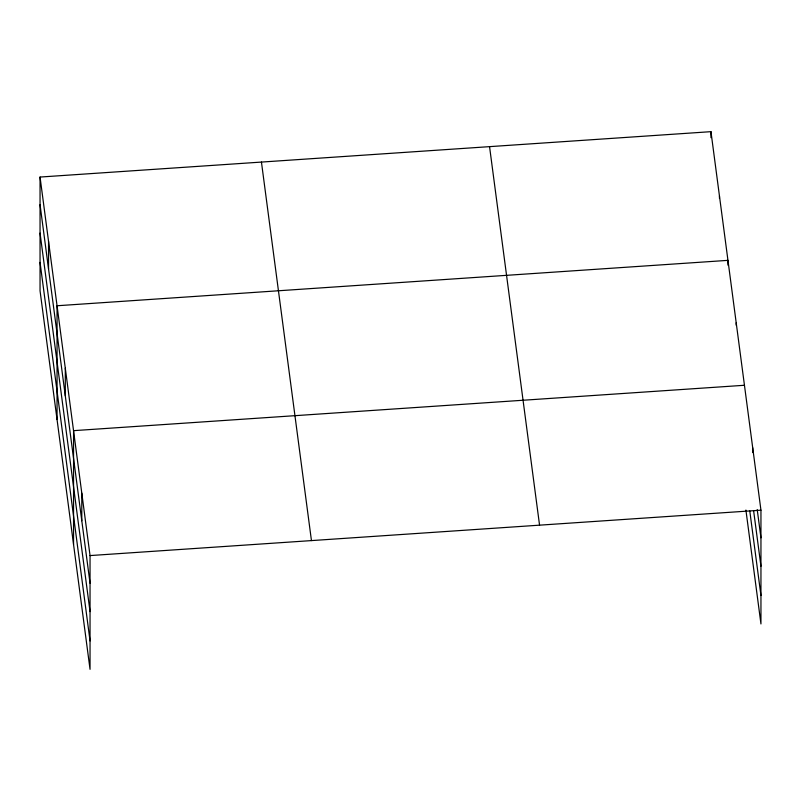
<?xml version="1.0" encoding="UTF-8"?>
<svg xmlns="http://www.w3.org/2000/svg" width="801" height="801" viewBox="0 0 801 801"><rect width="100%" height="100%" fill="white"/><g stroke="black" fill="none" stroke-linecap="round" stroke-linejoin="round"><path stroke-width="1.2" d="M40.05 177.051L90.042 555.574L90.042 669.336L40.05 290.813L40.05 177.051L710.958 131.664L760.95 510.187L760.95 623.949L745.911 510.057M744.449 385.271L73.552 430.658L73.552 544.43M90.042 555.574L760.95 510.187M757.225 509.646L760.95 537.811M753.671 511.128L760.95 566.237M749.786 511.028L760.95 595.523M489.551 146.633L539.554 525.166M261.446 162.072L311.449 540.595M40.05 204.676L90.042 583.198M40.05 233.101L90.042 611.624M40.05 262.388L90.042 640.91M752.7 447.729L752.7 452.535M736.199 322.813L736.199 325.216M727.949 265.161L727.949 260.355L57.051 305.752L57.051 419.514M719.458 196.005L719.458 198.408M710.958 131.664L710.958 137.662M81.792 493.116L81.792 520.74M65.302 368.2L65.302 395.824M48.551 241.401L48.551 269.026"/></g></svg>
